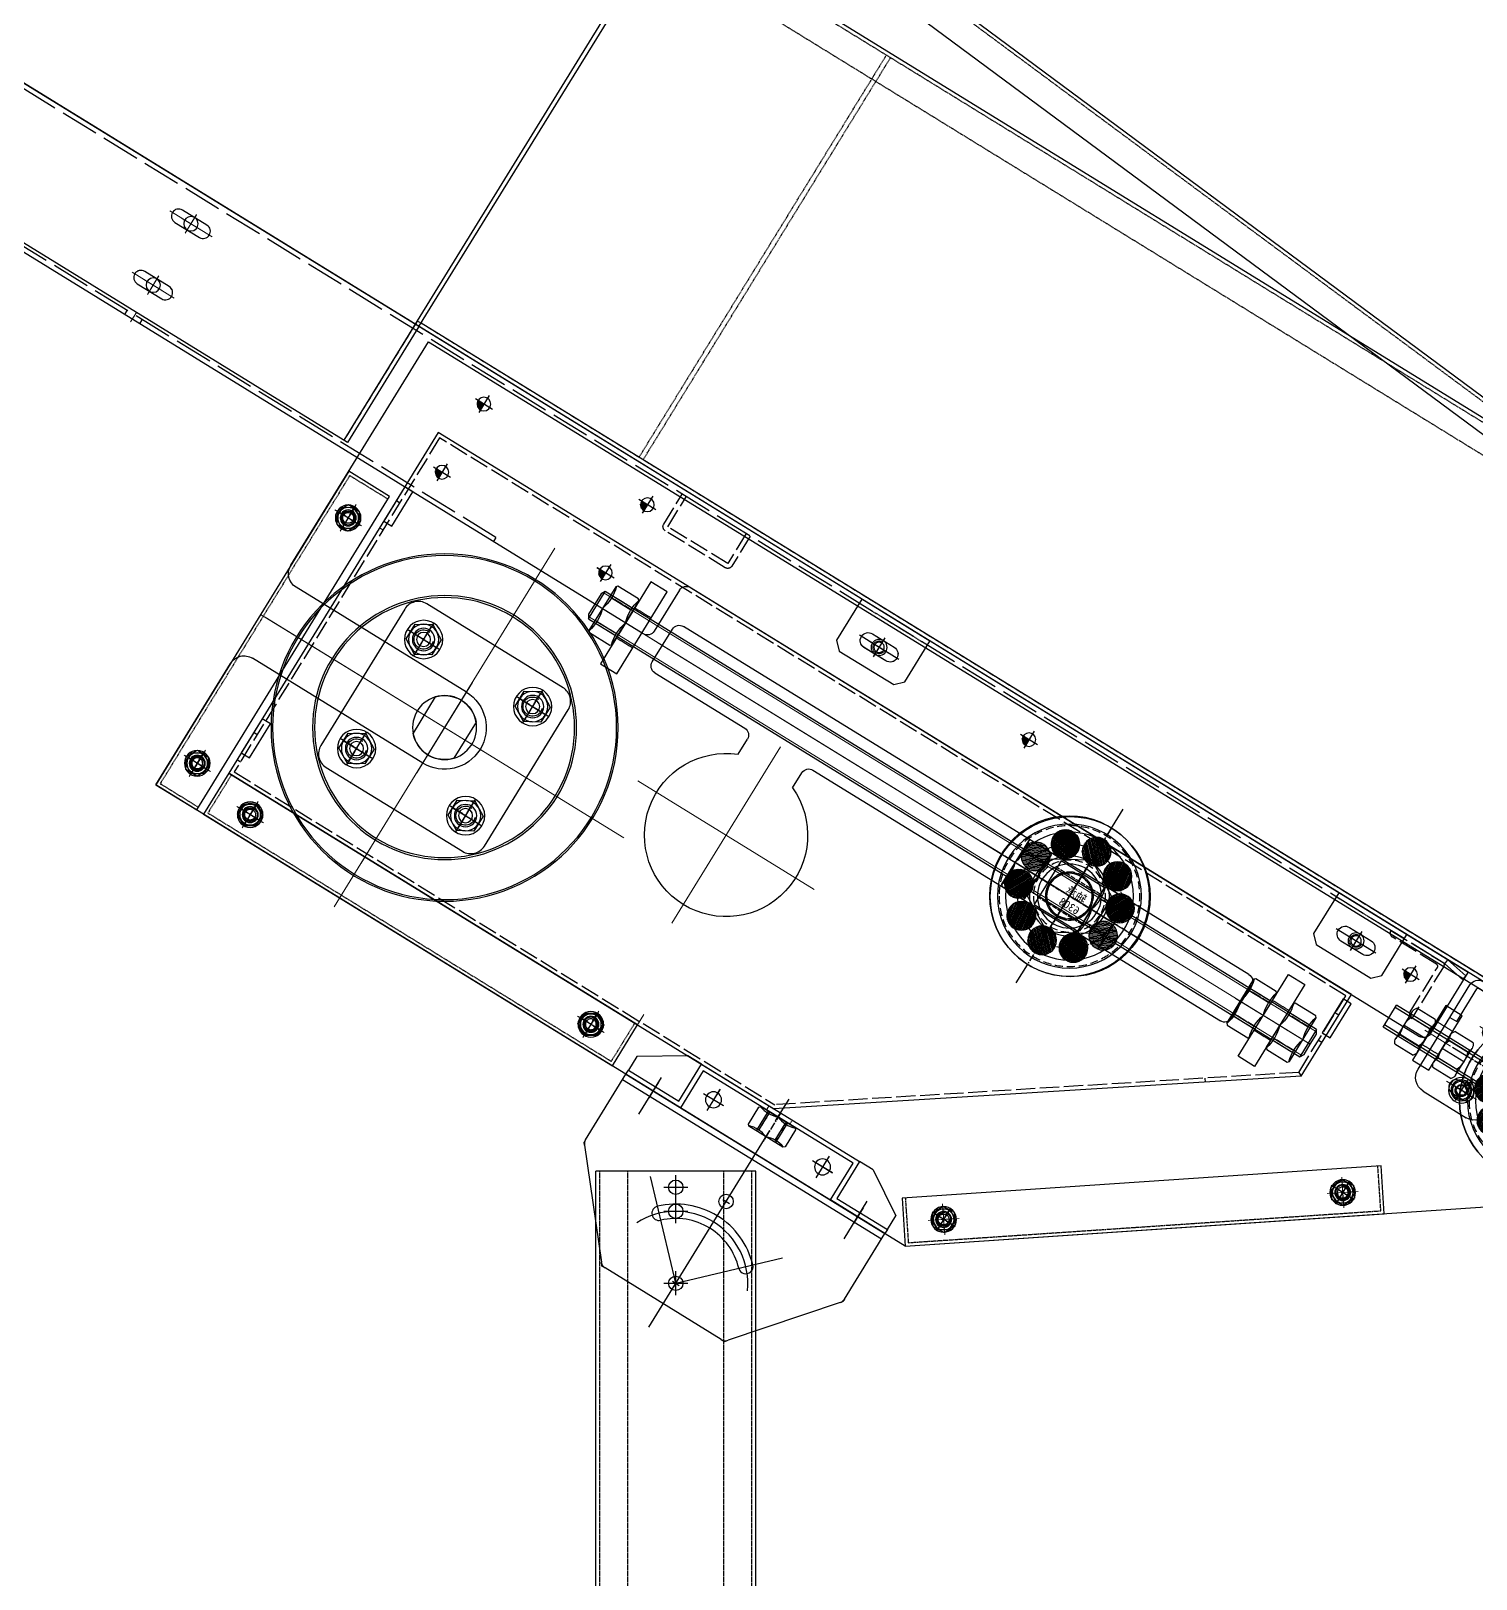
# Model space of a CAD drawing. Header units: millimetres. Extents: x 845401 to 948039, y 511594 to 550263.
# Drawn here: x 931213 to 932116, y 526192 to 527159 of the extents above; entities that cross this region are included whole.
import ezdxf

# ---------------------------------------------------------------- set-up
doc = ezdxf.new("R2010")
doc.units = ezdxf.units.MM
for name, pattern in [('ACAD_ISO02W100', [15, 12, -3]), ('CENTER', [0]), ('CENTER1', [28, 25, -1, 1, -1]), ('CENTER2', [28.575, 19.05, -3.175, 3.175, -3.175]), ('CENTERX2', [4, 2.5, -0.5, 0.5, -0.5]), ('DASHED', [0.75, 0.5, -0.25]), ('DASHED2', [0.375, 0.25, -0.125]), ('HIDDEN', [0.375, 0.25, -0.125])]:
    doc.linetypes.add(name, pattern=pattern)
for name, color, linetype in [('00', 7, 'Continuous'), ('1轮廓实线层', 7, 'Continuous'), ('21', 1, 'Continuous'), ('2细线层', 4, 'Continuous'), ('3中心线层', 1, 'CENTER'), ('4虚线层', 6, 'DASHED'), ('CL', 7, 'Continuous'), ('虚线', 4, 'ACAD_ISO02W100')]:
    doc.layers.add(name, color=color, linetype=linetype)
for name, color, linetype, lineweight in [('中心线', 1, 'CENTER', 9), ('剖面线', 6, 'Continuous', 15), ('粗实线', 7, 'Continuous', 30), ('细实线', 2, 'Continuous', 18)]:
    doc.layers.add(name, color=color, linetype=linetype, lineweight=lineweight)

# ---------------------------------------------------------------- blocks, each defined once
blk = doc.blocks.new('G$C35DE5BEC')
for p, q in [((0, -138.75, 0.02), (0, 990.35, 0.02)), ((100, 990.35, 0.02), (0, 990.35, 0.02)), ((100, -138.75, 0.02), (100, 990.35, 0.02))]:
    blk.add_line(p, q)
for centre in [(50, 980.35, 0.02), (50, 965.35, 0.02), (50, 920.35, 0.02)]:
    blk.add_circle(centre, 4.5)
at = {"layer": '3中心线层'}
for p, q in [((50, 972.85, 0.02), (50, 987.85, 0.02)), ((42.5, 980.35, 0.02), (57.5, 980.35, 0.02)), ((50, 957.85, 0.02), (50, 972.85, 0.02)), ((42.5, 965.35, 0.02), (57.5, 965.35, 0.02)), ((42.5, 920.35, 0.02), (57.5, 920.35, 0.02)), ((50, 912.85, 0.02), (50, 927.85, 0.02))]:
    blk.add_line(p, q, dxfattribs=at)
at = {"layer": '4虚线层'}
for p, q in [((2.5, -128.75, 0.02), (2.5, 990.35, 0.02)), ((20, -128.75, 0.02), (20, 990.35, 0.02)), ((80, -128.75, 0.02), (80, 990.35, 0.02)), ((97.5, -128.75, 0.02), (97.5, 990.35, 0.02))]:
    blk.add_line(p, q, dxfattribs=at)
blk = doc.blocks.new('A$C36980DBC')
for p, q in [((0, 127.1), (190, 127.1)), ((0, 78.91), (0, 127.1)), ((190, 78.91), (190, 127.1)), ((0, 123.1), (190, 123.1)), ((92.5, 92.1), (97.5, 92.1)), ((95, 89.6), (95, 94.6)), ((1.16, 75.71), (48.5, 18.9)), ((188.84, 75.71), (141.5, 18.9)), ((92.5, 32.1), (97.5, 32.1)), ((95, 29.6), (95, 34.6)), ((137.66, 17.1), (52.34, 17.1))]:
    blk.add_line(p, q)
for centre in [(95, 92.1), (95, 32.1)]:
    blk.add_circle(centre, 4.5)
for centre, radius, start, end in [((5, 78.91), 5, 180, 219.80557), ((95, 32.1), 49.5, 45, 135), ((185, 78.91), 5, 320.19443, 0), ((95, 32.1), 40.5, 45, 135), ((63.18, 63.92), 4.5, 135, 315), ((126.82, 63.92), 4.5, 225, 45), ((52.34, 22.1), 5, 219.80557, 270), ((137.66, 22.1), 5, 270, 320.19443)]:
    blk.add_arc(centre, radius, start, end)
at = {"layer": '2细线层'}
for p, q in [((0, 78.91), (0, 77.1)), ((190, 78.91), (190, 77.1)), ((1.16, 75.71), (0, 77.1)), ((188.84, 75.71), (190, 77.1)), ((50, 17.1), (48.5, 18.9)), ((52.34, 17.1), (50, 17.1)), ((137.66, 17.1), (140, 17.1)), ((140, 17.1), (141.5, 18.9))]:
    blk.add_line(p, q, dxfattribs=at)
at = {"layer": '3中心线层'}
for p, q in [((20, 109.92), (20, 136.84)), ((95, 0), (95, 144.32)), ((170, 110.99), (170, 138.46)), ((95, 32.1), (46.54, 80.56)), ((95, 32.1), (143.46, 80.56))]:
    blk.add_line(p, q, dxfattribs=at)
blk.add_arc((95, 32.1), 45, 25.70181, 154.29819, dxfattribs=at)
blk = doc.blocks.new('G$C56B2856F')
at = {"linetype": 'ByBlock', "lineweight": -2}
h = blk.add_hatch(dxfattribs=at)
h.set_pattern_fill('ANSI31', color=0, scale=0.2, style=0)
h.set_pattern_definition([(45, (-3782.49265, -49905.5814), (-0.449012806, 0.449012806), [])])
h.paths.add_polyline_path([(4.25, 0), (0, 0), (0, -4.25, 0.414214)])
at = {"color": 1, "linetype": 'CENTER', "lineweight": -2, "ltscale": 3}
for p, q in [((-6.25, 0), (6.25, 0)), ((0, 6.25), (0, -6.25))]:
    blk.add_line(p, q, dxfattribs=at)
at = {"color": 0, "linetype": 'ByBlock', "lineweight": -2}
blk.add_circle((0, 0), 4.25, dxfattribs=at)
blk = doc.blocks.new('G$C93B904BA')
at = {"color": 1, "linetype": 'CENTER', "lineweight": -2, "ltscale": 3}
for p, q in [((-7, 0), (7, 0)), ((0, 7), (0, -7))]:
    blk.add_line(p, q, dxfattribs=at)
at = {"color": 0, "linetype": 'ByBlock', "lineweight": -2}
blk.add_circle((0, 0), 5, dxfattribs=at)
blk = doc.blocks.new('A$C09AA00CB')
blk.add_circle((9, 9), 4.4)
at = {"layer": '2细线层'}
blk.add_arc((9, 9), 6, 160.14479, 98.74616, dxfattribs=at)
at = {"layer": '3中心线层'}
for p, q in [((9, 0), (9, 17.99)), ((17.99, 9), (0, 9))]:
    blk.add_line(p, q, dxfattribs=at)
blk = doc.blocks.new('A$C58936E23')
at = {"color": 0, "linetype": 'ByBlock', "lineweight": -2}
for p, q in [((676, 248), (676, 272)), ((560, 226.91), (560, 238)), ((600, 226.91), (600, 238))]:
    blk.add_line(p, q, dxfattribs=at)
blk.add_lwpolyline([(859, 90), (865, 90), (865, 65), (859, 65)], close=True, dxfattribs=at)
for centre in [(420, 35), (500, 35)]:
    blk.add_circle(centre, 5, dxfattribs=at)
for centre, radius, start, end in [((50, 295), 50, 90.00588, 231.40902), ((580, 180), 51, 113.08877, 66.91123)]:
    blk.add_arc(centre, radius, start, end, dxfattribs=at)
at = {"color": 0, "linetype": 'ByBlock'}
for centre, start, end in [((671, 272), 0, 90), ((555, 238), 0, 90), ((605, 238), 90, 180), ((671, 248), 270, 0)]:
    blk.add_arc(centre, 5, start, end, dxfattribs=at)
at = {"layer": '中心线', "color": 1, "linetype": 'CENTER2', "ltscale": 8}
for p, q in [((105, 318), (105, 332)), ((204.23, 330), (215.76, 330)), ((210, 335.77), (210, 324.23)), ((554.23, 330), (565.76, 330)), ((560, 335.77), (560, 324.23)), ((60, 286.5), (60, 323.5)), ((94, 325), (116, 325)), ((32, 305), (88, 305)), ((125.23, 305), (144.17, 305)), ((105, 278), (105, 292)), ((94, 285), (116, 285)), ((245.23, 260), (216.73, 260)), ((680.77, 260), (709.26, 260)), ((765.01, 175.99), (765.01, 110.09)), ((420, 27.75), (420, 42.25)), ((500, 27.75), (500, 42.25)), ((427.25, 35), (412.75, 35)), ((507.25, 35), (492.75, 35))]:
    blk.add_line(p, q, dxfattribs=at)
at = {"layer": '中心线', "color": 1, "linetype": 'CENTER2', "ltscale": 15}
for p, q in [((680, 260), (248, 260)), ((580, 115.26), (580, 244.74)), ((644.73, 180), (515.26, 180)), ((900, 144.99), (734, 144.99))]:
    blk.add_line(p, q, dxfattribs=at)
at = {"layer": '粗实线'}
for p, q in [((900, 345), (50, 345)), ((900, 180.99), (900, 345)), ((251, 248), (251, 272)), ((256, 277), (671, 277)), ((350, 20), (18.81, 255.92)), ((555, 243), (256, 243)), ((671, 243), (605, 243)), ((765, 170.99), (890, 170.99)), ((765, 118.99), (890, 118.99)), ((900, 20), (900, 108.99)), ((350, 20), (900, 20))]:
    blk.add_line(p, q, dxfattribs=at)
for points in [[(109, 320.5), (101, 320.5, -0.414214), (96.5, 325, -0.414214), (101, 329.5), (109, 329.5, -0.414214), (113.5, 325, -0.414214)], [(50.5, 320.5), (69.5, 320.5, -0.414214), (85, 305, -0.414214), (69.5, 289.5), (50.5, 289.5, -0.414214), (35, 305, -0.414214)], [(109, 280.5), (101, 280.5, -0.414214), (96.5, 285, -0.414214), (101, 289.5), (109, 289.5, -0.414214), (113.5, 285, -0.414214)]]:
    blk.add_lwpolyline(points, format="xyb", close=True, dxfattribs=at)
for points in [[(129, 325), (141, 325), (141, 285), (129, 285)], [(192, 294.99), (198, 294.99), (198, 269.99), (192, 269.99)], [(235, 290), (223, 290), (223, 230), (235, 230)], [(691, 290), (703, 290), (703, 230), (691, 230)], [(859, 260), (865, 260), (865, 235), (859, 235)]]:
    blk.add_lwpolyline(points, close=True, dxfattribs=at)
at = {"layer": '粗实线', "linetype": 'CENTER1'}
for centre in [(210, 330), (560, 330)]:
    blk.add_circle(centre, 3.25, dxfattribs=at)
at = {"layer": '粗实线'}
for centre, radius, start, end in [((256, 272), 5, 90, 180), ((256, 248), 5, 180, 270), ((890, 180.99), 10, 270, 0), ((765, 144.99), 26, 90, 270), ((890, 108.99), 10, 0, 90)]:
    blk.add_arc(centre, radius, start, end, dxfattribs=at)
at = {"layer": '细实线', "linetype": 'CENTER1'}
for centre in [(210, 330), (560, 330)]:
    blk.add_arc(centre, 4, 180, 90, dxfattribs=at)
at = {"layer": '虚线', "linetype": 'DASHED', "ltscale": 0.5}
for p, q in [((129, 313.5), (141, 313.5)), ((129, 296.5), (141, 296.5)), ((223, 271), (235, 271)), ((703, 271), (691, 271)), ((223, 249), (235, 249)), ((703, 249), (691, 249))]:
    blk.add_line(p, q, dxfattribs=at)
at = {"color": 0, "linetype": 'ByBlock', "lineweight": -2, "extrusion": (0, 0, -1), "xscale": -1, "zscale": -1}
for name, p in [('G$C56B2856F', (-170, 330)), ('G$C56B2856F', (-450, 330)), ('G$C56B2856F', (-730, 330)), ('G$C56B2856F', (-850, 330)), ('G$C56B2856F', (-730, 280)), ('G$C56B2856F', (-850, 280)), ('G$C93B904BA', (-885, 225)), ('G$C93B904BA', (-134.72, 191.77)), ('G$C93B904BA', (-338.34, 46.72)), ('G$C93B904BA', (-885, 45)), ('G$C93B904BA', (-590, 35)), ('G$C93B904BA', (-840, 35))]:
    blk.add_blockref(name, p, dxfattribs=at)
at = {"color": 0, "linetype": 'ByBlock', "lineweight": -2}
for p in [(716.02, 176), (796.02, 176), (716.02, 96), (796.02, 96)]:
    blk.add_blockref('A$C09AA00CB', p, dxfattribs=at)
blk = doc.blocks.new('6308zza')
h = blk.add_hatch()
h.set_pattern_fill('ANSI31', color=2, scale=0.25, style=0)
h.set_pattern_definition([(45, (-1872.5048, -2641.3872), (-0.561266, 0.561266), [])])
h.paths.add_polyline_path([(9, 32.5, 1), (-9, 32.5, 1)])
h = blk.add_hatch()
h.set_pattern_fill('ANSI31', color=2, scale=0.25, angle=36, style=0)
h.set_pattern_definition([(81, (37.6802, -3237.5578), (-0.78397762, 0.12416986), [])])
h.paths.add_polyline_path([(-28.1, 26.29, 1), (-10.1, 26.29, 1)])
h = blk.add_hatch()
h.set_pattern_fill('ANSI31', color=2, scale=0.25, angle=-36, style=0)
h.set_pattern_definition([(9, (-3067.45665, -1036.2964), (-0.12416986, 0.78397762), [])])
h.paths.add_polyline_path([(10.1, 26.29, 1), (28.1, 26.29, 1)])
h = blk.add_hatch()
h.set_pattern_fill('ANSI31', color=2, scale=0.25, angle=72, style=0)
h.set_pattern_definition([(117, (1933.4727, -2597.09144), (-0.70723643, -0.36035496), [])])
h.paths.add_polyline_path([(-39.91, 10.04, 1), (-21.91, 10.04, 1)])
h = blk.add_hatch()
h.set_pattern_fill('ANSI31', color=2, scale=0.25, angle=-72, style=0)
h.set_pattern_definition([(333, (-3090.7443, 964.6244), (0.36035496, 0.70723643), [])])
h.paths.add_polyline_path([(39.91, 10.04, 1), (21.91, 10.04, 1)])
h = blk.add_hatch()
h.set_pattern_fill('ANSI31', color=2, scale=0.25, angle=108, style=0)
h.set_pattern_definition([(153, (3090.7443, -964.6244), (-0.36035496, -0.70723643), [])])
h.paths.add_polyline_path([(-39.91, -10.04, 1), (-21.91, -10.04, 1)])
h = blk.add_hatch()
h.set_pattern_fill('ANSI31', color=2, scale=0.25, angle=-108, style=0)
h.set_pattern_definition([(297, (-1933.4727, 2597.09144), (0.70723643, 0.36035496), [])])
h.paths.add_polyline_path([(39.91, -10.04, 1), (21.91, -10.04, 1)])
h = blk.add_hatch()
h.set_pattern_fill('ANSI31', color=2, scale=0.25, angle=144, style=0)
h.set_pattern_definition([(189, (3067.45665, 1036.2964), (0.12416986, -0.78397762), [])])
h.paths.add_polyline_path([(-10.1, -26.29, 1), (-28.1, -26.29, 1)])
h = blk.add_hatch()
h.set_pattern_fill('ANSI31', color=2, scale=0.25, angle=-144, style=0)
h.set_pattern_definition([(261, (-37.6802, 3237.5578), (0.78397762, -0.12416986), [])])
h.paths.add_polyline_path([(28.1, -26.29, 1), (10.1, -26.29, 1)])
h = blk.add_hatch()
h.set_pattern_fill('ANSI31', color=2, scale=0.25, angle=180, style=0)
h.set_pattern_definition([(225, (1872.5048, 2641.3872), (0.561266, -0.561266), [])])
h.paths.add_polyline_path([(9, -32.5, 1), (-9, -32.5, 1)])
at = {"color": 1, "linetype": 'CENTER2', "ltscale": 0.25}
for p, q in [((0, 50), (0, -50)), ((-50, 0), (50, 0))]:
    blk.add_line(p, q, dxfattribs=at)
at = {"color": 2}
for centre, radius in [((0, 0), 45), ((0, 0), 40), ((0, 32.5), 9), ((-19.1, 26.29), 9), ((19.1, 26.29), 9), ((0, 0), 25), ((0, 0), 20), ((-30.91, 10.04), 9), ((30.91, 10.04), 9), ((-30.91, -10.04), 9), ((30.91, -10.04), 9), ((-19.1, -26.29), 9), ((19.1, -26.29), 9), ((0, -32.5), 9)]:
    blk.add_circle(centre, radius, dxfattribs=at)
at = {"color": 1, "linetype": 'CENTER2', "ltscale": 0.25}
blk.add_circle((0, 0), 32.5, dxfattribs=at)
at = {"color": 3, "insert": (-10.02, 5.53), "char_height": 5, "width": 23.1038, "attachment_point": 1}
blk.add_mtext('{\\fSimSun|b0|i0|c134|p54;轴承}6308', dxfattribs=at)
blk = doc.blocks.new('NLZT2015-6-5LM43T56')
at = {"color": 1, "linetype": 'CENTERX2'}
for p, q in [((0, -30), (0, 30)), ((-30, 0), (30, 0))]:
    blk.add_line(p, q, dxfattribs=at)
at = {"color": 0}
blk.add_lwpolyline([(-13.28, 23), (-26.56, 0), (-13.28, -23), (13.28, -23), (26.56, 0), (13.28, 23)], close=True, dxfattribs=at)
at = {"layer": '粗实线'}
blk.add_circle((0, 0), 14.25, dxfattribs=at)
at = {"layer": '细实线'}
blk.add_arc((0, 0), 15, 90, 0, dxfattribs=at)
blk = doc.blocks.new('nlzt2015-6-3rty66u')
at = {"color": 1, "linetype": 'CENTERX2'}
for p, q in [((0, 25), (0, -25)), ((-25, 0), (25, 0))]:
    blk.add_line(p, q, dxfattribs=at)
at = {"layer": '粗实线'}
blk.add_lwpolyline([(-16, 16), (16, 16), (16, -16), (-16, -16)], close=True, dxfattribs=at)
at = {"layer": '虚线', "ltscale": 0.25}
for p, q in [((-11, 16), (-11, -16)), ((11, 16), (11, -16))]:
    blk.add_line(p, q, dxfattribs=at)
at = {"layer": '虚线', "linetype": 'DASHED', "ltscale": 0.25}
blk.add_circle((0, 0), 15, dxfattribs=at)
blk.add_arc((0, 0), 14.25, 0, 270, dxfattribs=at)
blk = doc.blocks.new('gzsf123wwe')
at = {"color": 1, "linetype": 'CENTER2'}
for p, q in [((0, 75.75), (0, -51.75)), ((0, 29.5), (0, -5.5)), ((-63.75, 12), (63.75, 12)), ((-20.5, 12), (20.5, 12))]:
    blk.add_line(p, q, dxfattribs=at)
for radius in [50, 20]:
    blk.add_circle((0, 12), radius)
at = {"color": 4, "linetype": 'HIDDEN', "ltscale": 20}
for radius in [44, 22.5, 15, 14.25]:
    blk.add_circle((0, 12), radius, dxfattribs=at)
blk.add_blockref('6308zza', (0, 12))
at = {"color": 0, "rotation": 90}
for name in ['NLZT2015-6-5LM43T56', 'nlzt2015-6-3rty66u']:
    blk.add_blockref(name, (0, 12), dxfattribs=at)
blk = doc.blocks.new('A$C4725517A')
for p, q in [((116.59, 144.81), (116.59, 118.36)), ((146.59, 144.81), (146.59, 118.36))]:
    blk.add_line(p, q)
for radius in [108.5, 107.5, 20]:
    blk.add_circle((131.59, 131.59), radius)
at = {"layer": '中心线', "ltscale": 10}
for p, q in [((131.59, 263.17), (131.59, 0)), ((263.17, 131.59), (0, 131.59))]:
    blk.add_line(p, q, dxfattribs=at)
blk = doc.blocks.new('A$C2DEA4E17')
for p, q in [((116.59, 144.81), (116.59, 118.36)), ((146.59, 144.81), (146.59, 118.36))]:
    blk.add_line(p, q)
for radius in [82.5, 81.25, 20]:
    blk.add_circle((131.59, 131.59), radius)
at = {"layer": '中心线', "ltscale": 10}
for p, q in [((131.59, 263.17), (131.59, 0)), ((263.17, 131.59), (0, 131.59))]:
    blk.add_line(p, q, dxfattribs=at)
blk = doc.blocks.new('*U95485')
for p, q in [((-15.9, -9.81), (-15.9, 9.81)), ((-14.71, 13.09), (-1.19, 13.09)), ((0, 9.81), (0, -9.81)), ((-14.71, 6.54), (-1.19, 6.54)), ((-14.71, -6.54), (-1.19, -6.54)), ((-1.19, -13.08), (-14.71, -13.08))]:
    blk.add_line(p, q)
for centre, radius, start, end in [((-10.82, 9.81), 5.08, 139.9424, 220.0576), ((-5.08, 9.81), 5.08, 319.9424, 40.0576), ((2.64, 0), 18.54, 159.34022, 200.65978), ((-18.54, 0), 18.54, 339.34022, 20.65978), ((-10.82, -9.81), 5.08, 139.9424, 220.0576), ((-5.08, -9.81), 5.08, 319.9424, 40.0576)]:
    blk.add_arc(centre, radius, start, end)
at = {"layer": '3中心线层'}
blk.add_line((-15.9, 0), (0, 0), dxfattribs=at)
blk = doc.blocks.new('*U95486')
for p, q in [((0, -9.81), (0, 9.81)), ((1.19, 13.08), (14.71, 13.08)), ((15.9, 9.81), (15.9, -9.81)), ((14.71, 6.54), (1.19, 6.54)), ((14.71, -6.54), (1.19, -6.54)), ((14.71, -13.09), (1.19, -13.09))]:
    blk.add_line(p, q)
for centre, radius, start, end in [((5.08, 9.81), 5.08, 139.9424, 220.0576), ((10.82, 9.81), 5.08, 319.9424, 40.0576), ((18.54, 0), 18.54, 159.34022, 200.65978), ((-2.64, 0), 18.54, 339.34022, 20.65978), ((5.08, -9.81), 5.08, 139.9424, 220.0576), ((10.82, -9.81), 5.08, 319.9424, 40.0576)]:
    blk.add_arc(centre, radius, start, end)
at = {"layer": '3中心线层'}
blk.add_line((15.9, 0), (0, 0), dxfattribs=at)
blk = doc.blocks.new('*U95487')
at = {"layer": '1轮廓实线层'}
for p, q in [((-10, 9.81), (-10, 0)), ((0, 13.08), (-8.5, 13.08)), ((0, -13.09), (0, 13.08)), ((-10, 0), (-10, -9.81)), ((0, 6.54), (-8.5, 6.54)), ((0, 8), (75, 8)), ((0, -8), (0, 8)), ((75, -8), (75, 8)), ((0, -6.54), (-8.5, -6.54)), ((0, -8), (75, -8)), ((0, -13.09), (-8.5, -13.09))]:
    blk.add_line(p, q, dxfattribs=at)
for centre, radius, start, end in [((-5.68, 9.81), 4.32, 130.73327, 229.26673), ((5.02, 0), 15.02, 154.17392, 205.82608), ((-5.68, -9.81), 4.32, 130.73327, 229.26673)]:
    blk.add_arc(centre, radius, start, end, dxfattribs=at)
at = {"layer": '2细线层'}
for p, q in [((0, 6.4), (75, 6.4)), ((0, -6.4), (75, -6.4))]:
    blk.add_line(p, q, dxfattribs=at)
blk = doc.blocks.new('ztt2015-05-20e')
at = {"layer": '剖面线'}
h = blk.add_hatch(dxfattribs=at)
h.set_pattern_fill('ANSI31', color=256, scale=25, style=0)
h.set_pattern_definition([(45, (-811205.8484, 604385.6305), (-2.209708691, 2.209708691), [])])
h.paths.add_polyline_path([(-7, 15.5), (-7, 22.5, 0.414214), (-29.5, 0), (-22.5, 0, -0.414214)])
h.paths.add_polyline_path([(-7, 22.5), (-7, 15.5, -0.414214), (8.5, 0), (15.5, 0, 0.414214)])
h.paths.add_polyline_path([(15.5, 0), (8.5, 0, -0.414214), (-7, -15.5), (-7, -22.5, 0.414214)])
h.paths.add_polyline_path([(-22.5, 0), (-29.5, 0, 0.414214), (-7, -22.5), (-7, -15.5, -0.414214)])
at = {"layer": '中心线'}
for p, q in [((-7, 28), (-7, -28)), ((-35, 0), (21, 0))]:
    blk.add_line(p, q, dxfattribs=at)
at = {"layer": '粗实线', "color": 0}
for radius in [22.5, 15.5]:
    blk.add_circle((-7, 0), radius, dxfattribs=at)
blk = doc.blocks.new('A$C20566805')
at = {"color": 1, "linetype": 'CENTERX2'}
for p, q in [((26, 0), (26, 52)), ((0, 26), (52, 26))]:
    blk.add_line(p, q, dxfattribs=at)
at = {"color": 0}
blk.add_lwpolyline([(19.65, 37), (13.3, 26), (19.65, 15), (32.35, 15), (38.7, 26), (32.35, 37)], close=True, dxfattribs=at)
for radius in [22.5, 15]:
    blk.add_circle((26, 26), radius, dxfattribs=at)
at = {"color": 4, "linetype": 'DASHED2'}
blk.add_circle((26, 26), 13.25, dxfattribs=at)
blk = doc.blocks.new('gzsf1234-0o9u')
at = {"color": 1, "linetype": 'CENTER2'}
for p, q in [((11.89, 46.73), (11.89, -80.78)), ((11.89, 0.48), (11.89, -34.52)), ((-51.86, -17.02), (75.65, -17.02)), ((-8.61, -17.02), (32.39, -17.02))]:
    blk.add_line(p, q, dxfattribs=at)
for radius in [50, 20]:
    blk.add_circle((11.89, -17.02), radius)
at = {"color": 4, "linetype": 'HIDDEN', "ltscale": 20}
for radius in [44, 22.5, 15, 14.25]:
    blk.add_circle((11.89, -17.02), radius, dxfattribs=at)
blk.add_blockref('6308zza', (11.89, -17.02))
at = {"color": 0}
for name, p in [('ztt2015-05-20e', (18.89, -17.02)), ('A$C20566805', (-14.11, -43.02))]:
    blk.add_blockref(name, p, dxfattribs=at)
blk = doc.blocks.new('M20XA')
at = {"layer": '中心线', "ltscale": 5}
blk.add_line((0, 12.38), (0, -12.71), dxfattribs=at)
at = {"layer": '粗实线', "color": 2}
for p, q in [((-8.66, -8.05), (-8.66, 6.22)), ((8.66, -8.05), (8.66, 6.22))]:
    blk.add_line(p, q, dxfattribs=at)
blk.add_lwpolyline([(-16, 7.58), (16, 7.58), (17, 6.58), (17, -8.42), (16, -9.42), (-16, -9.42), (-17, -8.42), (-17, 6.58)], close=True, dxfattribs=at)
for centre, start, end in [((-8.59, 33.99), 253.93724, 288.02439), ((8.59, 33.99), 251.97561, 286.06276), ((-8.59, -35.83), 71.97561, 106.06276), ((8.59, -35.83), 73.93724, 108.02439)]:
    blk.add_arc(centre, 27.77, start, end, dxfattribs=at)
at = {"layer": '虚线', "ltscale": 0.5}
for p, q in [((-8.75, 7.58), (-8.75, -9.42)), ((8.75, 7.58), (8.75, -9.42))]:
    blk.add_line(p, q, dxfattribs=at)
for points in [[(-10, -9.42), (-10, 7.58)], [(10, 7.58), (10, -9.42)]]:
    blk.add_lwpolyline(points, dxfattribs=at)
blk = doc.blocks.new('G$CD5F4420C')
at = {"color": 0, "linetype": 'ByBlock', "lineweight": -2}
for p, q in [((1.5, 20), (1.5, 0)), ((523.5, 0), (523.5, 20))]:
    blk.add_line(p, q, dxfattribs=at)
at = {"layer": '中心线', "ltscale": 10}
blk.add_line((525, 10), (0, 10), dxfattribs=at)
at = {"layer": '粗实线'}
blk.add_lwpolyline([(0, 10), (0, 17.5), (1.5, 20), (523.5, 20), (525, 17.5), (525, 2.5), (523.5, 0), (1.5, 0), (0, 2.5), (0, 10)], dxfattribs=at)
at = {"layer": '细实线', "ltscale": 10}
for p, q in [((0.75, 18.75), (524.25, 18.75)), ((0.75, 1.25), (524.25, 1.25))]:
    blk.add_line(p, q, dxfattribs=at)
blk = doc.blocks.new('G$CA2CF0012')
at = {"rotation": 89.99999999999999}
for p in [(13.08, 17), (42.08, 17), (151.34, 17), (207.34, 17), (510.08, 17)]:
    blk.add_blockref('M20XA', p, dxfattribs=at)
at = {"color": 0, "linetype": 'ByBlock', "lineweight": -2}
blk.add_blockref('G$CD5F4420C', (0, 7), dxfattribs=at)
blk = doc.blocks.new('A$C3BF44A2F')
at = {"layer": '中心线', "ltscale": 4}
for p, q in [((570.01, 62.5), (570.01, 50.5)), ((770.01, 62.5), (770.01, 50.5))]:
    blk.add_line(p, q, dxfattribs=at)
at = {"layer": '粗实线'}
for p, q in [((200, 245), (200, 305)), ((200, 305), (200, 305)), ((200, 305), (870, 305)), ((870, 305), (870, 55)), ((200, 245), (470, 55)), ((870, 55), (470, 55))]:
    blk.add_line(p, q, dxfattribs=at)
at = {"layer": '虚线'}
for p, q in [((202.5, 302.5), (867.5, 302.5)), ((202.5, 246.3), (202.5, 302.5)), ((867.5, 302.5), (867.5, 57.5)), ((202.5, 290), (200, 290)), ((202.5, 275), (200, 275)), ((202.5, 270), (200, 270)), ((870, 255.01), (867.5, 255.01)), ((202.5, 246.3), (200, 245)), ((202.5, 246.3), (470.79, 57.5)), ((870, 240.01), (867.5, 240.01)), ((870, 235.01), (867.5, 235.01)), ((250.51, 212.51), (249.07, 210.47)), ((870, 85.01), (867.5, 85.01)), ((870, 70.01), (867.5, 70.01)), ((870, 65.01), (867.5, 65.01)), ((867.5, 57.5), (470.78, 57.5))]:
    blk.add_line(p, q, dxfattribs=at)
blk = doc.blocks.new('M8LMDS')
at = {"layer": '中心线', "ltscale": 2.5}
for p, q in [((0, 9.69), (0, -9.69)), ((-9.69, 0), (9.69, 0))]:
    blk.add_line(p, q, dxfattribs=at)
at = {"layer": '虚线', "color": 2}
blk.add_lwpolyline([(-4.04, 7), (-8.08, 0), (-4.04, -7), (4.04, -7), (8.08, 0), (4.04, 7)], close=True, dxfattribs=at)
at = {"layer": '虚线', "color": 2, "ltscale": 10}
blk.add_circle((0, 0), 3.4, dxfattribs=at)
blk.add_arc((0, 0), 4, 0, 270, dxfattribs=at)
blk = doc.blocks.new('G$C99142C59')
at = {"layer": '中心线', "color": 1, "linetype": 'CENTER2', "ltscale": 5}
for p, q in [((-8, 0), (8, 0)), ((0, -8), (0, 8))]:
    blk.add_line(p, q, dxfattribs=at)
at = {"layer": '粗实线'}
blk.add_circle((0, 0), 4.5, dxfattribs=at)
blk.add_blockref('M8LMDS', (0, 0))
blk = doc.blocks.new('G$CC7797B18')
at = {"color": 0, "linetype": 'ByBlock', "lineweight": -2, "xscale": -1, "rotation": 270}
blk.add_blockref('G$C99142C59', (0, 0), dxfattribs=at)
blk = doc.blocks.new('A$C38D108FB')
at = {"layer": '粗实线'}
blk.add_lwpolyline([(0, 325), (30, 325), (30, 25), (0, 25)], close=True, dxfattribs=at)
at = {"layer": '虚线', "linetype": 'DASHED'}
blk.add_lwpolyline([(0, 323), (28, 323), (28, 27), (0, 27)], dxfattribs=at)
at = {"color": 0, "linetype": 'ByBlock', "lineweight": -2, "rotation": 90}
blk.add_blockref('G$CC7797B18', (15, 300), dxfattribs=at)
at = {"color": 0, "linetype": 'ByBlock', "lineweight": -2, "xscale": -1, "rotation": 90}
blk.add_blockref('G$CC7797B18', (15, 50), dxfattribs=at)
blk = doc.blocks.new('护套')
for p, q in [((-23.5, 0), (-23.5, -33)), ((23.5, 0), (23.5, -23))]:
    blk.add_line(p, q)
blk.add_arc((0, 0), 23.5, 0, 180)
at = {"layer": '00', "ltscale": 0.08}
for centre in [(45, 20), (45, -20)]:
    blk.add_circle(centre, 3.5, dxfattribs=at)
at = {"layer": '00', "color": 4, "ltscale": 0.08}
for centre in [(45, 20), (45, -20)]:
    blk.add_arc(centre, 4, 90, 0, dxfattribs=at)
at = {"layer": '1轮廓实线层'}
for p, q in [((69, 45), (0, 45)), ((75, -23), (75, 39)), ((65, -33), (33.5, -33))]:
    blk.add_line(p, q, dxfattribs=at)
blk.add_lwpolyline([(75, 15), (70, 15), (70, 39, 0.414214), (69, 40), (0, 40, 0.72668), (-23.5, -32.37, 0.72668)], format="xyb", dxfattribs=at)
for centre, radius, start, end in [((0, 0), 45, 90, 227.16657), ((69, 39), 6, 0, 90), ((33.5, -23), 10, 180, 270), ((65, -23), 10, 270, 0)]:
    blk.add_arc(centre, radius, start, end, dxfattribs=at)
at = {"layer": '3中心线层'}
for p, q in [((38.37, 20), (51.63, 20)), ((45, 14), (45, 26)), ((0, 16.74), (0, -16.74)), ((-16.74, 0), (16.74, 0)), ((45, -26), (45, -14)), ((38.37, -20), (51.63, -20))]:
    blk.add_line(p, q, dxfattribs=at)
at = {"layer": 'CL', "ltscale": 0.08}
blk.add_line((-30.59, -33), (-23.5, -33), dxfattribs=at)
for points in [[(7.5, 40), (7.5, 30), (2.5, 30), (2.5, 40)], [(30, 40), (30, 30), (25, 30), (25, 40)], [(52.5, 40), (52.5, 30), (47.5, 30), (47.5, 40)], [(-17.8, 35.82), (-12.83, 27.23), (-17.17, 24.73), (-22.13, 33.32)], [(-37.91, 12.75), (-28.33, 10.18), (-29.62, 5.35), (-39.21, 7.92)], [(-35.82, -17.8), (-27.23, -12.83), (-24.73, -17.17), (-33.32, -22.13)]]:
    blk.add_lwpolyline(points, dxfattribs=at)
blk = doc.blocks.new('A$C38A40C21')
at = {"layer": '粗实线'}
blk.add_lwpolyline([(0, 230), (30, 230), (30, 0), (0, 0)], close=True, dxfattribs=at)
at = {"layer": '虚线', "linetype": 'DASHED'}
blk.add_lwpolyline([(0, 228), (28, 228), (28, 2), (0, 2)], dxfattribs=at)
at = {"color": 0, "linetype": 'ByBlock', "lineweight": -2, "rotation": 90}
blk.add_blockref('G$CC7797B18', (15, 205), dxfattribs=at)
at = {"color": 0, "linetype": 'ByBlock', "lineweight": -2, "xscale": -1, "rotation": 90}
blk.add_blockref('G$CC7797B18', (15, 25), dxfattribs=at)
blk = doc.blocks.new('A$C788B41CB')
at = {"layer": '中心线'}
for p, q in [((19.99, 88), (19.99, 112)), ((99.99, 88), (99.99, 112)), ((7.99, 100), (31.99, 100)), ((87.99, 100), (111.99, 100)), ((60, 93.1), (60, 26.9)), ((32.65, 60), (87.35, 60)), ((19.99, 8), (19.99, 32)), ((99.99, 8), (99.99, 32)), ((7.99, 20), (31.99, 20)), ((87.99, 20), (111.99, 20))]:
    blk.add_line(p, q, dxfattribs=at)
at = {"layer": '粗实线'}
for p, q in [((45, 73.23), (45, 46.77)), ((75, 73.23), (75, 46.77))]:
    blk.add_line(p, q, dxfattribs=at)
blk.add_lwpolyline([(10, 120), (110, 120, -0.414214), (120, 110), (120, 10, -0.414214), (110, 0), (10, 0, -0.414214), (0, 10), (0, 110, -0.414214)], format="xyb", close=True, dxfattribs=at)
for centre in [(19.99, 100), (99.99, 100), (19.99, 20), (99.99, 20)]:
    blk.add_circle(centre, 7, dxfattribs=at)
for start, end in [(41.40962, 138.59038), (221.40962, 318.59038)]:
    blk.add_arc((60, 60), 20, start, end, dxfattribs=at)
blk = doc.blocks.new('ew323')
at = {"color": 2, "linetype": 'HIDDEN', "ltscale": 10}
for p, q in [((-1.46, 60.5), (-1.46, 46)), ((10.54, 60.5), (10.54, 46))]:
    blk.add_line(p, q, dxfattribs=at)
at = {"color": 2}
for p, q in [((-1.46, 47.25), (-1.46, 59.24)), ((10.54, 47.25), (10.54, 59.24))]:
    blk.add_line(p, q, dxfattribs=at)
at = {"color": 1, "linetype": 'CENTER2', "ltscale": 0.25}
blk.add_line((4.54, 63.3), (4.54, 41.92), dxfattribs=at)
at = {"color": 2}
blk.add_lwpolyline([(-7.96, 60.5), (17.04, 60.5), (18.04, 59.5), (18.04, 47), (17.04, 46), (-7.96, 46), (-8.96, 47), (-8.96, 59.5)], close=True, dxfattribs=at)
blk.add_lwpolyline([(-2.46, 46), (-2.46, 60.5), (11.54, 60.5), (11.54, 46)], dxfattribs=at)
for centre, start, end in [((-2.26, 78.34), 251.72079, 290.86753), ((11.34, 78.34), 249.13247, 288.27921), ((-2.26, 28.16), 69.13247, 108.27921), ((11.34, 28.16), 71.72079, 110.86753)]:
    blk.add_arc(centre, 19.09, start, end, dxfattribs=at)
blk = doc.blocks.new('A$C58470C7F')
at = {"color": 1, "linetype": 'CENTER', "lineweight": -2, "ltscale": 3}
blk.add_line((85, 24.11), (85, 40.11), dxfattribs=at)
at = {"color": 0, "linetype": 'ByBlock', "lineweight": -2}
for p, q in [((17, 30), (-10, 13)), ((17, 30), (27, 30)), ((143, 30), (27, 30)), ((27, 30), (27, 3)), ((143, 3), (143, 30)), ((143, 30), (153, 30)), ((153, 30), (180, 13)), ((30, 0), (30, 27)), ((30, 27), (140, 27)), ((140, 27), (140, 0)), ((-10, 3), (-10, 13)), ((180, 13), (180, 3)), ((27, 3), (-10, 3)), ((-10, 3), (-10, 0)), ((-10, 0), (30, 0)), ((140, 0), (180, 0)), ((180, 3), (143, 3)), ((180, 0), (180, 3))]:
    blk.add_line(p, q, dxfattribs=at)
at = {"color": 4, "linetype": 'DASHED', "lineweight": -2}
for p, q in [((76.5, 30), (76.5, 27)), ((93.5, 30), (93.5, 27))]:
    blk.add_line(p, q, dxfattribs=at)
at = {"color": 1, "linetype": 'CENTER', "lineweight": -2}
for p, q in [((45, 22.91), (45, 7.09)), ((125, 22.91), (125, 7.09)), ((37.75, 15), (52.25, 15)), ((117.75, 15), (132.25, 15)), ((10, 6.43), (10, -5.07)), ((160, 6.43), (160, -5.07))]:
    blk.add_line(p, q, dxfattribs=at)
at = {"color": 0, "linetype": 'ByBlock', "lineweight": -2}
blk.add_lwpolyline([(30, 27), (140, 27), (140, 0), (30, 0)], close=True, dxfattribs=at)
for centre in [(45, 15), (125, 15)]:
    blk.add_circle(centre, 5, dxfattribs=at)
at = {"xscale": -1}
blk.add_blockref('ew323', (89.54, -33.5), dxfattribs=at)
blk = doc.blocks.new('OBM12')
at = {"layer": '21', "linetype": 'Continuous'}
for p, q in [((0, 2), (0, 11.97)), ((-2, 0), (-11.97, 0)), ((-1, 0), (1, 0)), ((0, -1), (0, 1)), ((2, 0), (11.97, 0)), ((0, -2), (0, -11.97))]:
    blk.add_line(p, q, dxfattribs=at)
blk.add_lwpolyline([(9.5, 5.48), (0, 10.97), (-9.5, 5.48), (-9.5, -5.48), (0, -10.97), (9.5, -5.48)], close=True, dxfattribs=at)
blk.add_circle((0, 0), 9.5, dxfattribs=at)
blk = doc.blocks.new('A$C6142414D')
at = {"layer": '21', "linetype": 'Continuous'}
blk.add_circle((12, 12), 12, dxfattribs=at)
at = {"linetype": 'Continuous'}
blk.add_blockref('OBM12', (12, 12), dxfattribs=at)
blk = doc.blocks.new('OHM08')
at = {"layer": '21', "linetype": 'Continuous'}
for p, q in [((-2, 0), (-7.5, 0)), ((-1, 0), (1, 0)), ((0, 2), (0, 7.5)), ((0, -1), (0, 1)), ((2, 0), (7.5, 0)), ((0, -2), (0, -7.5))]:
    blk.add_line(p, q, dxfattribs=at)
blk.add_lwpolyline([(3, 1.73), (0, 3.46), (-3, 1.73), (-3, -1.73), (0, -3.46), (3, -1.73)], close=True, dxfattribs=at)
for radius in [6.5, 5.63]:
    blk.add_circle((0, 0), radius, dxfattribs=at)
blk = doc.blocks.new('A$C31E67C0F')
at = {"layer": '21', "linetype": 'Continuous'}
blk.add_circle((8, 8), 8, dxfattribs=at)
at = {"linetype": 'Continuous'}
blk.add_blockref('OHM08', (8, 8), dxfattribs=at)
blk = doc.blocks.new('OBM08')
at = {"layer": '21', "linetype": 'Continuous'}
for p, q in [((-2, 0), (-8.51, 0)), ((-1, 0), (1, 0)), ((0, 2), (0, 8.51)), ((0, -1), (0, 1)), ((2, 0), (8.51, 0)), ((0, -2), (0, -8.51))]:
    blk.add_line(p, q, dxfattribs=at)
blk.add_lwpolyline([(6.5, 3.75), (0, 7.51), (-6.5, 3.75), (-6.5, -3.75), (0, -7.51), (6.5, -3.75)], close=True, dxfattribs=at)
blk.add_circle((0, 0), 6.5, dxfattribs=at)
blk = doc.blocks.new('A$C3BFB7E3F')
at = {"layer": '21', "linetype": 'Continuous'}
blk.add_circle((8.51, 8.51), 8, dxfattribs=at)
at = {"linetype": 'Continuous'}
blk.add_blockref('OBM08', (8.51, 8.51), dxfattribs=at)
blk = doc.blocks.new('A$C040F782D12')
for p, q in [((862828.36, -655715.14), (862866.86, -655715.14)), ((862828.36, -655715.14), (862828.36, -655715.14)), ((862863.86, -655718.14), (862831.36, -655718.14)), ((862865.36, -655752.14), (862865.36, -655719.64)), ((862868.36, -655716.64), (862868.36, -655755.14)), ((862868.36, -655755.14), (862868.36, -655755.14))]:
    blk.add_line(p, q)
for centre, radius, start, end in [((862831.36, -655715.14), 3, 180, 270), ((862863.86, -655719.64), 1.5, 0, 90), ((862866.86, -655716.64), 1.5, 0, 90), ((862868.36, -655752.14), 3, 180, 270)]:
    blk.add_arc(centre, radius, start, end)
blk = doc.blocks.new('A$C433C1705')
at = {"layer": '虚线', "ltscale": 5}
blk.add_blockref('A$C040F782D12', (-862828.36, 655755.14), dxfattribs=at)
blk = doc.blocks.new('A$C13691031')
at = {"layer": '虚线'}
for p, q in [((5, 40), (5, 18)), ((8, 40), (8, 18)), ((52, 18), (52, 40)), ((55, 18), (55, 40)), ((8, 18), (52, 18)), ((8, 15), (52, 15))]:
    blk.add_line(p, q, dxfattribs=at)
for centre, start, end in [((8, 18), 180, 270), ((52, 18), 270, 0)]:
    blk.add_arc(centre, 3, start, end, dxfattribs=at)
blk = doc.blocks.new('G$CA2E592E8')
at = {"layer": '中心线', "ltscale": 4}
for p, q in [((925, 65.18), (925, 78.82)), ((918.18, 72), (931.82, 72)), ((925, 20.18), (925, 33.82)), ((918.18, 27), (931.82, 27))]:
    blk.add_line(p, q, dxfattribs=at)
at = {"layer": '中心线', "ltscale": 2}
blk.add_line((925, 0), (925, 7), dxfattribs=at)
at = {"layer": '粗实线'}
for p, q in [((0, 92), (1675, 92)), ((0, 47), (0, 92)), ((540, 42), (5, 42)), ((545, 37), (545, 7)), ((550, 2), (1675, 2))]:
    blk.add_line(p, q, dxfattribs=at)
for centre in [(925, 72), (925, 27)]:
    blk.add_circle(centre, 4.5, dxfattribs=at)
for centre, start, end in [((5, 47), 180, 270), ((540, 37), 0, 90), ((550, 7), 180, 270)]:
    blk.add_arc(centre, 5, start, end, dxfattribs=at)
at = {"layer": '虚线', "ltscale": 2}
for p, q in [((15, 92), (0.23, 89.4)), ((0.23, 89.4), (0.75, 86.44)), ((15.26, 89), (0.75, 86.44)), ((15.26, 89), (15, 92)), ((15.26, 89), (1660, 89)), ((660, 5), (660, 2)), ((660, 5), (1675, 5)), ((919.5, 2), (919.5, 5)), ((930.5, 2), (930.5, 5))]:
    blk.add_line(p, q, dxfattribs=at)
at = {"color": 0, "linetype": 'ByBlock', "lineweight": -2}
for name, p in [('G$C56B2856F', (30, 72)), ('G$C93B904BA', (70, 72)), ('G$C56B2856F', (310, 72)), ('G$C93B904BA', (420, 71.94)), ('G$C56B2856F', (590, 72)), ('G$C56B2856F', (710, 72)), ('G$C56B2856F', (590, 22)), ('G$C56B2856F', (710, 22))]:
    blk.add_blockref(name, p, dxfattribs=at)
at = {"layer": '虚线', "ltscale": 2, "xscale": -1}
blk.add_blockref('A$C433C1705', (55, 49), dxfattribs=at)
at = {"layer": '虚线', "ltscale": 2}
blk.add_blockref('A$C13691031', (520, 49), dxfattribs=at)
blk = doc.blocks.new('A$C5FC54899')
at = {"color": 1, "linetype": 'CENTER', "lineweight": -2, "ltscale": 3}
for p, q in [((14.5, 13), (14.5, 0)), ((0, 6.5), (29, 6.5))]:
    blk.add_line(p, q, dxfattribs=at)
at = {"color": 0, "linetype": 'ByBlock', "lineweight": -2}
blk.add_lwpolyline([(6.5, 1.5), (22.5, 1.5, 0.414214), (27.5, 6.5, 0.414214), (22.5, 11.5), (6.5, 11.5, 0.414214), (1.5, 6.5, 0.414214)], format="xyb", close=True, dxfattribs=at)
blk = doc.blocks.new('A$C4D7926B7')
at = {"layer": '粗实线'}
blk.add_lwpolyline([(5, -5), (5, -5), (0, 0), (0, 30), (50, 30), (50, 0), (45, -5), (5, -5)], dxfattribs=at)
at = {"layer": '虚线', "color": 4, "linetype": 'DASHED'}
blk.add_line((0, 27), (50, 27), dxfattribs=at)
at = {"color": 0, "linetype": 'ByBlock', "lineweight": -2}
blk.add_blockref('A$C5FC54899', (10.5, 3.5), dxfattribs=at)
blk = doc.blocks.new('GZSF23SWW2')
at = {"layer": '中心线', "ltscale": 3}
for p, q in [((-12.5, 0), (18.5, 0)), ((3, -6.5), (3, 6.5))]:
    blk.add_line(p, q, dxfattribs=at)
at = {"layer": '粗实线'}
blk.add_lwpolyline([(-6, 4.5), (12, 4.5, -0.414214), (16.5, 0), (16.5, 0, -0.414214), (12, -4.5), (-6, -4.5, -0.414214), (-10.5, 0), (-10.5, 0, -0.414214)], format="xyb", close=True, dxfattribs=at)
blk = doc.blocks.new('G$C35B7BB69')
at = {"color": 0, "linetype": 'ByBlock', "lineweight": -2}
blk.add_line((906.44, 85, 0), (1811.44, 85, 0), dxfattribs=at)
at = {"layer": '粗实线'}
for p, q in [((1811.44, 385, 0), (191.04, 385, 0)), ((6.44, 85, 0), (906.44, 85, 0)), ((906.44, 85, 0), (906.44, 0, 0)), ((906.44, 0, 0), (1691.44, 0, 0))]:
    blk.add_line(p, q, dxfattribs=at)
at = {"layer": '虚线', "color": 4, "linetype": 'DASHED'}
for p, q in [((189.5, 382.5, 0), (1811.44, 382.5, 0)), ((743.44, 365, 0), (743.44, 382.5, 0)), ((746.44, 365, 0), (746.44, 382.5, 0)), ((178.73, 365, 0), (1811.44, 365, 0)), ((743.44, 88, 0), (743.44, 365, 0)), ((746.44, 88, 0), (746.44, 365, 0)), ((7.98, 87.5, 0), (908.94, 87.5, 0)), ((908.94, 0, 0), (908.94, 87.5, 0))]:
    blk.add_line(p, q, dxfattribs=at)
at = {"color": 0, "linetype": 'ByBlock', "lineweight": -2}
for p in [(181.44, 55, 0), (531.44, 55, 0)]:
    blk.add_blockref('A$C4D7926B7', p, dxfattribs=at)
for p in [(1058.44, 65, 0), (1058.44, 20, 0)]:
    blk.add_blockref('GZSF23SWW2', p)
blk = doc.blocks.new('G$CDF071E9F')
at = {"color": 0, "linetype": 'ByBlock', "lineweight": -2}
for p, q in [((1538.56, 327.98), (489.49, 1104.76)), ((769.95, 475.1), (948.31, 764.96)), ((770.77, 471.66), (950.73, 763.17)), ((724.09, 400.57), (769.95, 475.1)), ((1538.56, 2.15), (772.08, 473.78))]:
    blk.add_line(p, q, dxfattribs=at)
at = {"layer": '粗实线'}
for p, q in [((495.16, 1124.76), (1538.56, 351.46)), ((726.22, 399.26), (57.66, 810.65)), ((770.77, 471.66), (726.22, 399.26)), ((1537.25, 0.02), (770.77, 471.66))]:
    blk.add_line(p, q, dxfattribs=at)
at = {"layer": '虚线', "color": 4, "linetype": 'DASHED'}
blk.add_line((1538.56, 348.52), (495.26, 1121.76), dxfattribs=at)
at = {"xscale": -1, "rotation": 328.3947518417448}
for p in [(630.83, 534.28), (607.25, 495.96)]:
    blk.add_blockref('GZSF23SWW2', p, dxfattribs=at)
at = {"color": 0, "linetype": 'ByBlock', "lineweight": -2, "xscale": -1, "rotation": 328.3947518417448}
for p in [(1074.43, 249.58), (1372.51, 66.16)]:
    blk.add_blockref('A$C4D7926B7', p, dxfattribs=at)

msp = doc.modelspace()

# ---------------------------------------------------------------- linework, layer by layer
msp.add_line((932230.65, 526497.45), (930638.01, 527477.45))
at = {"color": 0, "linetype": 'ByBlock', "lineweight": -2}
for centre in [(931862.7, 526618.14), (932155.97, 526490.57)]:
    msp.add_circle(centre, 50, dxfattribs=at)

# ---------------------------------------------------------------- block references
at = {"xscale": -1, "rotation": 328.3947518417448}
for name, p in [('G$C35B7BB69', (932183.07, 526426.92, 0)), ('G$CA2E592E8', (932063.21, 526492.46)), ('A$C4725517A', (931514.79, 526542.74)), ('A$C2DEA4E17', (931514.79, 526542.74)), ('gzsf123wwe', (931855.9, 526608.28)), ('gzsf1234-0o9u', (932175.02, 526498.83))]:
    msp.add_blockref(name, p, dxfattribs=at)
for name, p in [('G$CDF071E9F', (930684.86, 526502.69)), ('G$C35DE5BEC', (931566.15, 525456.2, -0.02))]:
    msp.add_blockref(name, p)
at = {"linetype": 'CENTER', "lineweight": -2, "xscale": -1, "rotation": 328.3947518417448}
msp.add_blockref('A$C58936E23', (932047.23, 526199.36), dxfattribs=at)
at = {"color": 0, "linetype": 'ByBlock', "lineweight": -2, "xscale": -1}
for name, p, rotation in [('A$C3BF44A2F', (932048.87, 526192.47), 328.3947518417448), ('A$C38A40C21', (931316.75, 526672.33), 328.3947518417448), ('G$CA2CF0012', (932003.82, 526511.39), 328.3947518417448), ('A$C788B41CB', (931491.32, 526641.23), 328.3947518417448), ('A$C6142414D', (931462.5, 526762.29), 328.3947518417448), ('A$C6142414D', (931530.63, 526720.37), 328.3947518417448), ('A$C6142414D', (931420.57, 526694.16), 328.3947518417448), ('A$C38D108FB', (931613.53, 526524.94), 58.39475184174475), ('A$C6142414D', (931488.71, 526652.23), 328.3947518417448), ('A$C58470C7F', (931738.33, 526412.92), 328.3947518417448), ('A$C38D108FB', (932081.87, 526451.62), 93.85862666564077)]:
    msp.add_blockref(name, p, dxfattribs=dict(at, rotation=rotation))
at = {"extrusion": (-5.27641e-17, 2.7178e-16, -1), "zscale": -1, "rotation": 31.60524815825521}
msp.add_blockref('护套', (-932155.97, 526490.57), dxfattribs=at)
at = {"color": 0, "linetype": 'ByBlock', "lineweight": -2, "extrusion": (-5.27641e-17, 2.7178e-16, -1), "xscale": -1, "zscale": -1, "rotation": 31.60524815825507}
msp.add_blockref('A$C36980DBC', (-931518.42, 526399), dxfattribs=at)
at = {"layer": '1轮廓实线层', "xscale": -1, "rotation": 328.3947518417448}
for name, p in [('*U95487', (932126.25, 526504.16)), ('*U95486', (932084.89, 526529.61)), ('*U95485', (932095.11, 526523.32))]:
    msp.add_blockref(name, p, dxfattribs=at)
at = {"layer": '21', "linetype": 'Continuous', "xscale": -1, "rotation": 328.3947518417448}
for name, p in [('A$C3BFB7E3F', (931414.2, 526843.08)), ('A$C3BFB7E3F', (931319.87, 526689.78)), ('A$C3BFB7E3F', (931352.95, 526657.68)), ('A$C3BFB7E3F', (931565.87, 526526.66)), ('A$C31E67C0F', (932109.79, 526486.11)), ('A$C3BFB7E3F', (932035.78, 526421.59)), ('A$C3BFB7E3F', (931786.35, 526404.76))]:
    msp.add_blockref(name, p, dxfattribs=at)

doc.saveas('drawing.dxf')
